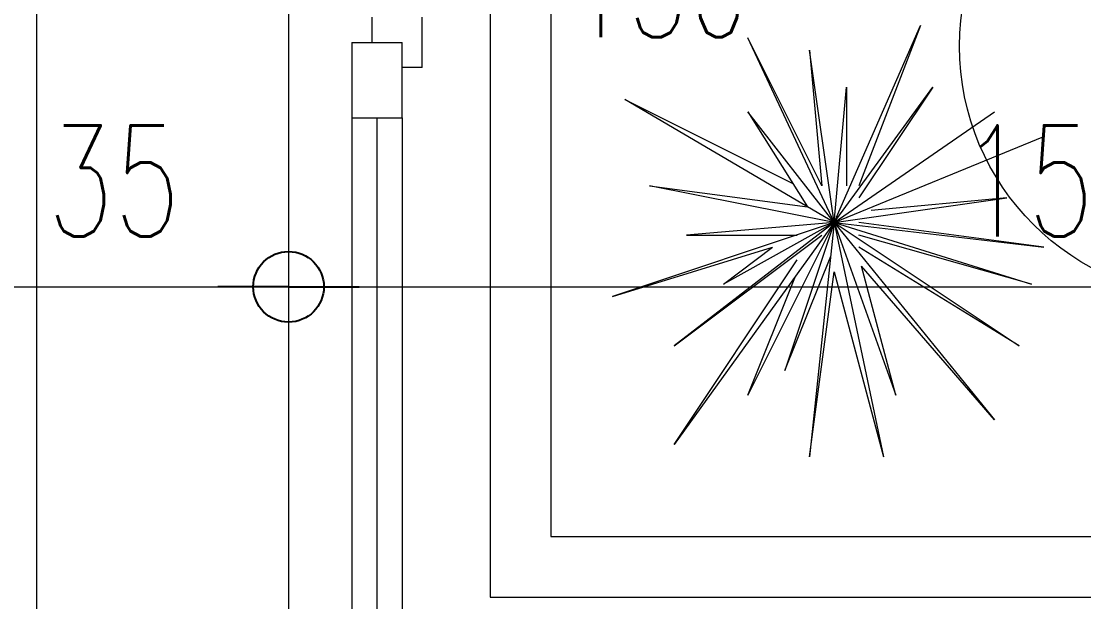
# Model space of a CAD drawing. Header units: millimetres. Extents: x 2016.56 to 2021.8, y 13721.83 to 13722.48.
# Drawn here: x 2017.72299 to 2017.74406, y 13722.0447 to 13722.05621 of the extents above; entities that cross this region are included whole.
import ezdxf

# ---------------------------------------------------------------- set-up
doc = ezdxf.new("R2010")
doc.units = ezdxf.units.MM
doc.linetypes.add('ACAD_ISO07W100', pattern=[3, 0, -3])
doc.layers.get('0').update_dxf_attribs({"lineweight": 20})
for name, color, linetype, lineweight in [('DH', 7, 'Continuous', 20), ('PENCERE', 3, 'Continuous', 13), ('TEFRİŞ', 11, 'Continuous', 9), ('TEXT', 7, 'Continuous', 20)]:
    doc.layers.add(name, color=color, linetype=linetype, lineweight=lineweight)
doc.styles.get("Standard").update_dxf_attribs({"font": 'txt.shx', "width": 0.7, "height": 11})

msp = doc.modelspace()

# ---------------------------------------------------------------- linework, layer by layer
at = {"linetype": 'ACAD_ISO07W100'}
for p, q in [((2017.723291, 13722.084789), (2017.723291, 13722.034789)), ((2017.728291, 13722.083789), (2017.728291, 13722.040789)), ((2017.732291, 13722.083789), (2017.732291, 13722.044789)), ((2017.732291, 13722.044789), (2017.758291, 13722.044789))]:
    msp.add_line(p, q, dxfattribs=at)
for p, q in [((2017.733491, 13722.083789), (2017.733491, 13722.045989)), ((2017.733491, 13722.045989), (2017.758291, 13722.045989))]:
    msp.add_line(p, q)
at = {"color": 0, "lineweight": -2}
for q in [(2017.726891, 13722.050942), (2017.729691, 13722.050942)]:
    msp.add_line((2017.728291, 13722.050942), q, dxfattribs=at)
msp.add_circle((2017.728291, 13722.050942), 0.0007, dxfattribs=at)
msp.add_circle((2017.728291, 13722.050942), 0.0007, dxfattribs=at)
at = {"layer": 'DH', "lineweight": 20}
msp.add_line((2017.728291, 13722.051775), (2017.728291, 13722.048942), dxfattribs=at)
msp.add_line((2017.728291, 13722.051775), (2017.728291, 13722.048942), dxfattribs=at)
at = {"layer": 'DH'}
for p, q in [((2017.722691, 13722.050942), (2017.726891, 13722.050942)), ((2017.729691, 13722.050942), (2017.756891, 13722.050942))]:
    msp.add_line(p, q, dxfattribs=at)
at = {"layer": 'PENCERE'}
for p, q in [((2017.729943, 13722.056289), (2017.729943, 13722.055789)), ((2017.730943, 13722.055289), (2017.730943, 13722.056289)), ((2017.729543, 13722.055789), (2017.730543, 13722.055789)), ((2017.729543, 13722.055789), (2017.729543, 13722.054289)), ((2017.730543, 13722.054289), (2017.730543, 13722.055789)), ((2017.730943, 13722.055289), (2017.730543, 13722.055289)), ((2017.729543, 13722.054289), (2017.730543, 13722.054289)), ((2017.729543, 13722.054289), (2017.729543, 13722.041789)), ((2017.730043, 13722.054289), (2017.730043, 13722.042289)), ((2017.730543, 13722.054289), (2017.730543, 13722.042789))]:
    msp.add_line(p, q, dxfattribs=at)
at = {"layer": 'TEFRİŞ'}
for p, q in [((2017.739112, 13722.052214), (2017.740824, 13722.056125)), ((2017.740824, 13722.056125), (2017.739601, 13722.052947)), ((2017.739112, 13722.052214), (2017.737401, 13722.055881)), ((2017.738868, 13722.052947), (2017.737401, 13722.055881)), ((2017.739112, 13722.052214), (2017.738623, 13722.055636)), ((2017.738623, 13722.055636), (2017.738868, 13722.052947)), ((2017.739112, 13722.052214), (2017.739357, 13722.054903)), ((2017.739112, 13722.052214), (2017.741068, 13722.054903)), ((2017.739357, 13722.054903), (2017.739357, 13722.052947)), ((2017.741068, 13722.054903), (2017.739601, 13722.052703)), ((2017.739112, 13722.052214), (2017.734956, 13722.054658)), ((2017.734956, 13722.054658), (2017.73829, 13722.052992)), ((2017.739112, 13722.052214), (2017.737401, 13722.054414)), ((2017.737401, 13722.054414), (2017.738581, 13722.052526)), ((2017.739112, 13722.052214), (2017.74229, 13722.054414)), ((2017.739112, 13722.052214), (2017.743268, 13722.053925)), ((2017.739112, 13722.052214), (2017.735445, 13722.052947)), ((2017.735445, 13722.052947), (2017.738581, 13722.052526)), ((2017.739112, 13722.052214), (2017.742535, 13722.052703)), ((2017.742535, 13722.052703), (2017.739846, 13722.052458)), ((2017.739112, 13722.052214), (2017.734712, 13722.050747)), ((2017.739112, 13722.052214), (2017.735934, 13722.049769)), ((2017.739112, 13722.052214), (2017.735934, 13722.047813)), ((2017.739112, 13722.052214), (2017.736179, 13722.051969)), ((2017.739112, 13722.052214), (2017.736912, 13722.050991)), ((2017.739112, 13722.052214), (2017.737401, 13722.048791)), ((2017.739112, 13722.052214), (2017.738134, 13722.04928)), ((2017.739112, 13722.052214), (2017.738623, 13722.047569)), ((2017.739112, 13722.052214), (2017.742779, 13722.049769)), ((2017.739112, 13722.052214), (2017.743268, 13722.051725)), ((2017.739112, 13722.052214), (2017.743024, 13722.050991)), ((2017.739112, 13722.052214), (2017.74009, 13722.047569)), ((2017.739112, 13722.052214), (2017.74229, 13722.048302)), ((2017.739112, 13722.052214), (2017.740335, 13722.048791)), ((2017.743268, 13722.051725), (2017.739601, 13722.052214)), ((2017.735934, 13722.049769), (2017.738868, 13722.051969)), ((2017.736179, 13722.051969), (2017.738379, 13722.051969)), ((2017.743024, 13722.050991), (2017.739601, 13722.051969)), ((2017.734712, 13722.050747), (2017.73789, 13722.051725)), ((2017.736912, 13722.050991), (2017.73789, 13722.051725)), ((2017.742779, 13722.049769), (2017.739601, 13722.051725)), ((2017.735934, 13722.047813), (2017.738379, 13722.05148)), ((2017.738134, 13722.04928), (2017.739042, 13722.05155)), ((2017.738623, 13722.047569), (2017.739112, 13722.051236)), ((2017.739112, 13722.051236), (2017.74009, 13722.047569)), ((2017.740335, 13722.048791), (2017.739653, 13722.051348)), ((2017.74229, 13722.048302), (2017.739653, 13722.051348)), ((2017.737401, 13722.048791), (2017.738345, 13722.051151))]:
    msp.add_line(p, q, dxfattribs=at)
msp.add_circle((2017.746595, 13722.055713), 0.005, dxfattribs=at)

# ---------------------------------------------------------------- texts
at = {"layer": 'DH', "width": 0.7}
for s, p in [('35', (2017.723507, 13722.051942)), ('150', (2017.741622, 13722.051942))]:
    msp.add_text(s, height=0.0022, dxfattribs=at).set_placement(p)
at = {"layer": 'TEXT', "width": 0.7}
msp.add_text('150', height=0.002, dxfattribs=at).set_placement((2017.733822, 13722.055891))

doc.saveas('drawing.dxf')
